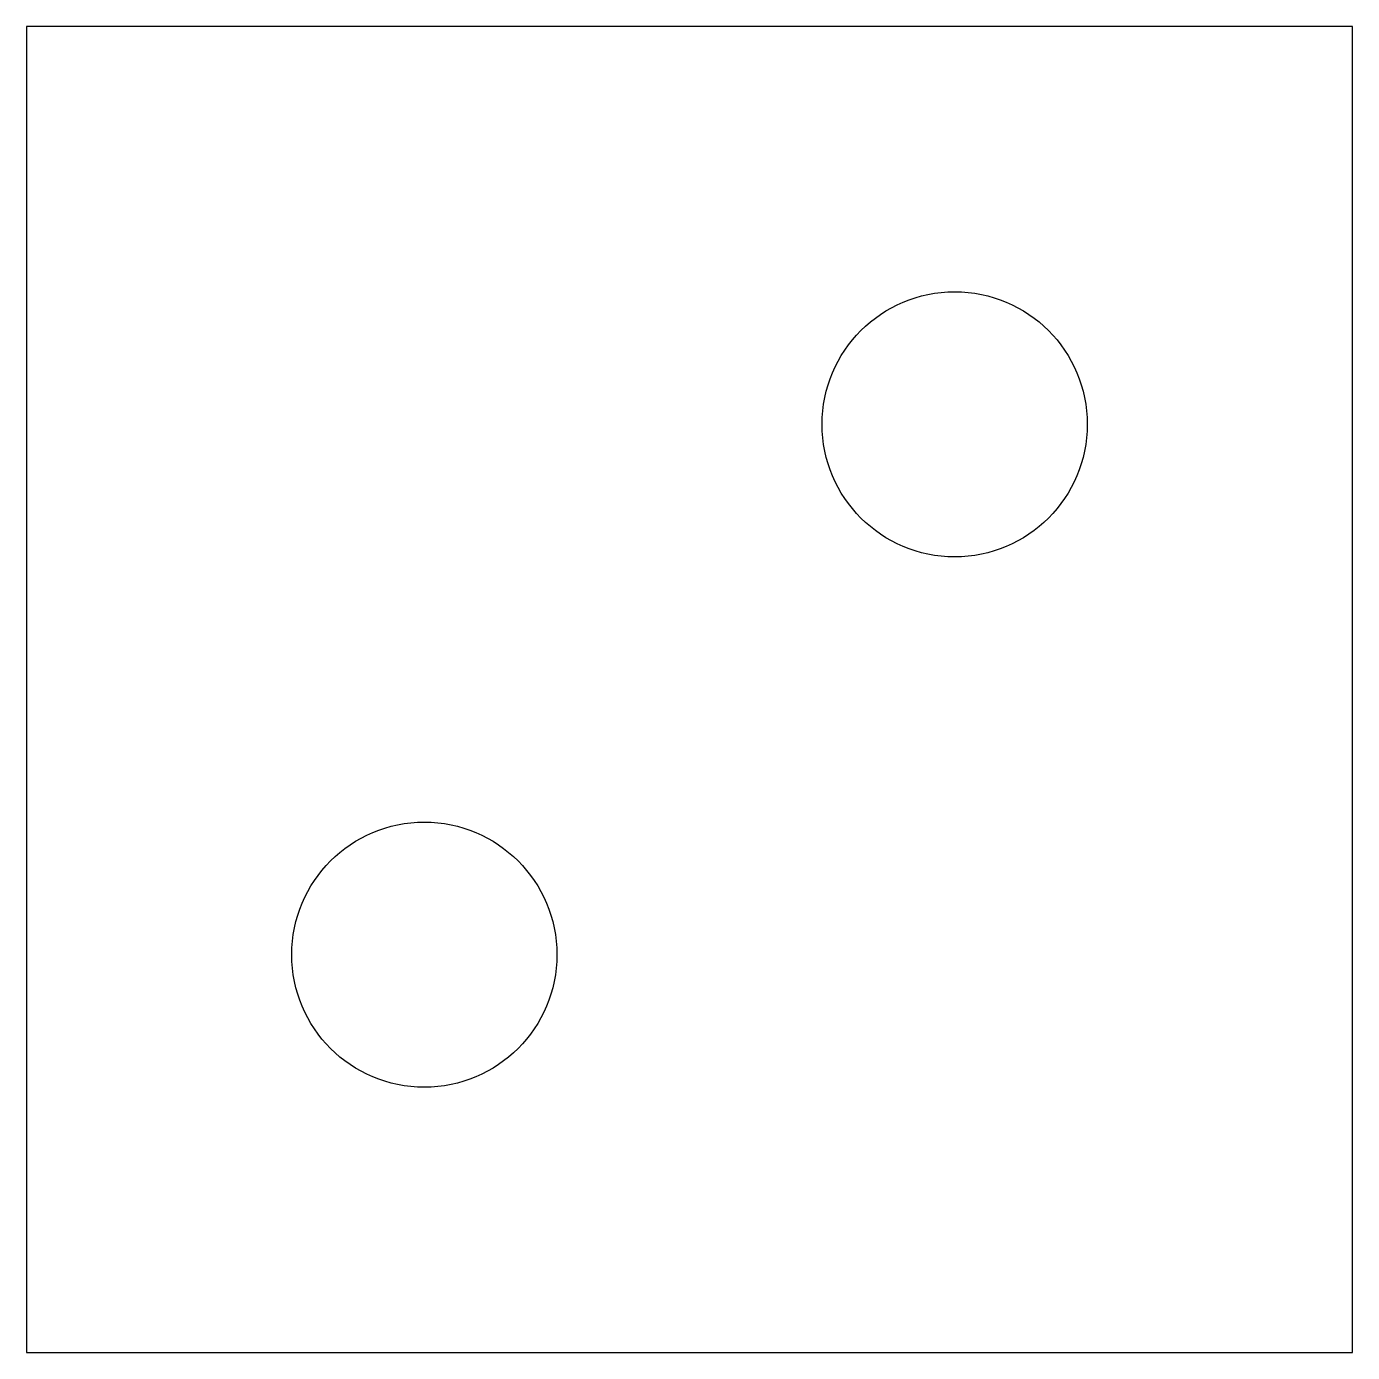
# Model space of a CAD drawing. Extents: x 0 to 10, y 0 to 10.
import ezdxf

# ---------------------------------------------------------------- set-up
doc = ezdxf.new("R2010")
doc.units = 0

msp = doc.modelspace()

# ---------------------------------------------------------------- linework, layer by layer
msp.add_lwpolyline([(0, 0), (10, 0), (10, 10), (0, 10)], close=True)
for centre in [(7, 7), (3, 3)]:
    msp.add_circle(centre, 1)

doc.saveas('drawing.dxf')
